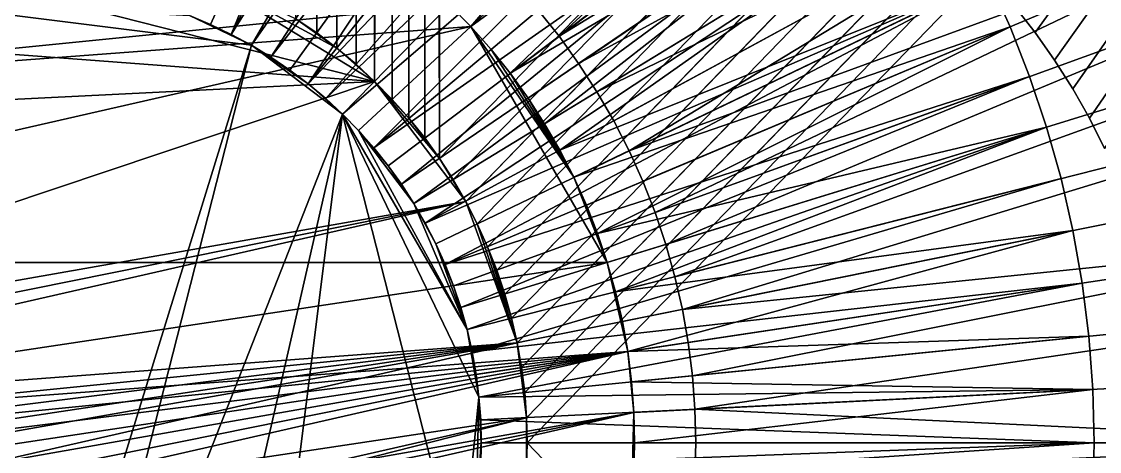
# Model space of a CAD drawing. Header units: millimetres. Extents: x 0 to 520, y -2 to 382.
# Drawn here: x 37 to 40.517, y 189.972 to 191.377 of the extents above; entities that cross this region are included whole.
import ezdxf

# ---------------------------------------------------------------- set-up
doc = ezdxf.new("R2010")
doc.units = ezdxf.units.MM

msp = doc.modelspace()

# ---------------------------------------------------------------- linework, layer by layer
at = {"layer": 'BRASS', "color": 52}
for points in [[(509.2, 369.2, 103), (10.8, 369.2, 103), (10.8, 10.8, 103)], [(509.2, 369.2, 103), (10.8, 10.8, 103), (509.2, 10.8, 103)], [(38.3633, 309.0705, 86), (184.1048, 341.614, 86), (38.3633, 190.9295, 86)], [(184.1048, 341.614, 86), (184.175, 341.5711, 86), (38.3633, 190.9295, 86)], [(38.3633, 190.9295, 86), (184.175, 341.5711, 86), (38.4079, 190.8604, 86)], [(184.175, 341.5711, 86), (184.2473, 341.5317, 86), (38.4079, 190.8604, 86)], [(38.4079, 190.8604, 86), (184.2473, 341.5317, 86), (38.4491, 190.7891, 86)], [(184.2473, 341.5317, 86), (184.3214, 341.496, 86), (38.4491, 190.7891, 86)], [(38.4491, 190.7891, 86), (184.3214, 341.496, 86), (38.4866, 190.7159, 86)], [(184.3214, 341.496, 86), (184.3972, 341.4641, 86), (38.4866, 190.7159, 86)], [(38.4866, 190.7159, 86), (184.3972, 341.4641, 86), (38.5204, 190.6409, 86)], [(184.3972, 341.4641, 86), (184.4745, 341.4359, 86), (38.5204, 190.6409, 86)], [(38.5204, 190.6409, 86), (184.4745, 341.4359, 86), (38.5505, 190.5643, 86)], [(184.4745, 341.4359, 86), (184.5531, 341.4117, 86), (38.5505, 190.5643, 86)], [(38.5505, 190.5643, 86), (184.5531, 341.4117, 86), (38.5767, 190.4863, 86)], [(184.5531, 341.4117, 86), (184.6328, 341.3914, 86), (38.5767, 190.4863, 86)], [(38.5767, 190.4863, 86), (184.6328, 341.3914, 86), (38.599, 190.4071, 86)], [(184.6328, 341.3914, 86), (184.7135, 341.3751, 86), (38.599, 190.4071, 86)], [(38.599, 190.4071, 86), (184.7135, 341.3751, 86), (38.6173, 190.3269, 86)], [(184.7135, 341.3751, 86), (184.7948, 341.3628, 86), (38.6173, 190.3269, 86)], [(38.6173, 190.3269, 86), (184.7948, 341.3628, 86), (38.6316, 190.2459, 86)], [(184.7948, 341.3628, 86), (184.8767, 341.3546, 86), (38.6316, 190.2459, 86)], [(38.6316, 190.2459, 86), (184.8767, 341.3546, 86), (38.6418, 190.1643, 86)], [(184.8767, 341.3546, 86), (184.9589, 341.3505, 86), (38.6418, 190.1643, 86)], [(38.6418, 190.1643, 86), (184.9589, 341.3505, 86), (38.6479, 190.0822, 86)], [(38.6479, 190.0822, 86), (185.0411, 341.3505, 86), (38.65, 190, 86)], [(184.9589, 341.3505, 86), (185.0411, 341.3505, 86), (38.6479, 190.0822, 86)], [(38.65, 190, 86), (185.0411, 341.3505, 86), (185.0411, 38.6495, 86)], [(38.3153, 309.0037, 86), (38.3633, 309.0705, 86), (38.3633, 190.9295, 86)], [(38.264, 191.0606, 86), (38.3153, 309.0037, 86), (38.3153, 190.9963, 86)], [(38.264, 308.9394, 86), (38.3153, 309.0037, 86), (38.264, 191.0606, 86)], [(38.3153, 190.9963, 86), (38.3153, 309.0037, 86), (38.3633, 190.9295, 86)], [(38.2095, 191.1223, 86), (38.264, 308.9394, 86), (38.264, 191.0606, 86)], [(38.2095, 308.8777, 86), (38.264, 308.9394, 86), (38.2095, 191.1223, 86)], [(38.1521, 191.1812, 86), (38.2095, 308.8777, 86), (38.2095, 191.1223, 86)], [(38.1521, 308.8188, 86), (38.2095, 308.8777, 86), (38.1521, 191.1812, 86)], [(38.0918, 308.7629, 86), (38.1521, 308.8188, 86), (38.1521, 191.1812, 86)], [(38.0288, 191.29, 86), (38.0918, 308.7629, 86), (38.0918, 191.2371, 86)], [(38.0288, 308.71, 86), (38.0918, 308.7629, 86), (38.0288, 191.29, 86)], [(38.0918, 191.2371, 86), (38.0918, 308.7629, 86), (38.1521, 191.1812, 86)], [(37.9632, 308.6603, 86), (38.0288, 308.71, 86), (38.0288, 191.29, 86)], [(37.8952, 191.386, 86), (37.9632, 308.6603, 86), (37.9632, 191.3397, 86)], [(37.9632, 191.3397, 86), (37.9632, 308.6603, 86), (38.0288, 191.29, 86)], [(36.5531, 191.5883, 92), (38.1521, 191.1812, 92), (36.0368, 191.3397, 92)], [(37.5255, 191.5641, 92), (38.1521, 191.1812, 92), (36.5531, 191.5883, 92)], [(37.8952, 191.386, 92), (38.0288, 191.29, 92), (37.5255, 191.5641, 92)], [(38.0288, 191.29, 92), (38.1521, 191.1812, 92), (37.5255, 191.5641, 92)], [(37.9632, 191.3397, 92), (37.8952, 191.386, 92), (37.9632, 191.3397, 86)], [(37.9632, 191.3397, 86), (37.8952, 191.386, 92), (37.8952, 191.386, 86)], [(37.9632, 191.3397, 92), (38.0288, 191.29, 92), (37.8952, 191.386, 92)], [(36.0368, 191.3397, 92), (38.1521, 191.1812, 92), (35.736, 191.0606, 92)], [(38.0288, 191.29, 92), (37.9632, 191.3397, 92), (38.0288, 191.29, 86)], [(38.0288, 191.29, 86), (37.9632, 191.3397, 92), (37.9632, 191.3397, 86)], [(38.0918, 191.2371, 92), (38.0288, 191.29, 92), (38.0918, 191.2371, 86)], [(38.0918, 191.2371, 86), (38.0288, 191.29, 92), (38.0288, 191.29, 86)], [(38.0918, 191.2371, 92), (38.1521, 191.1812, 92), (38.0288, 191.29, 92)], [(38.1521, 191.1812, 92), (38.0918, 191.2371, 92), (38.1521, 191.1812, 86)], [(38.1521, 191.1812, 86), (38.0918, 191.2371, 92), (38.0918, 191.2371, 86)], [(35.3684, 190.2459, 92), (38.1521, 191.1812, 92), (38.4491, 190.7891, 92)], [(35.736, 191.0606, 92), (38.1521, 191.1812, 92), (35.3684, 190.2459, 92)], [(38.2095, 191.1223, 92), (38.1521, 191.1812, 92), (38.2095, 191.1223, 86)], [(38.2095, 191.1223, 86), (38.1521, 191.1812, 92), (38.1521, 191.1812, 86)], [(38.264, 191.0606, 92), (38.1521, 191.1812, 92), (38.2095, 191.1223, 92)], [(38.4491, 190.7891, 92), (38.1521, 191.1812, 92), (38.3633, 190.9295, 92)], [(38.3633, 190.9295, 92), (38.1521, 191.1812, 92), (38.264, 191.0606, 92)], [(38.264, 191.0606, 92), (38.2095, 191.1223, 92), (38.264, 191.0606, 86)], [(38.264, 191.0606, 86), (38.2095, 191.1223, 92), (38.2095, 191.1223, 86)], [(38.3153, 190.9963, 92), (38.264, 191.0606, 92), (38.3153, 190.9963, 86)], [(38.3153, 190.9963, 86), (38.264, 191.0606, 92), (38.264, 191.0606, 86)], [(38.3633, 190.9295, 92), (38.264, 191.0606, 92), (38.3153, 190.9963, 92)], [(38.3633, 190.9295, 86), (38.3633, 190.9295, 92), (38.3153, 190.9963, 86)], [(38.3633, 190.9295, 92), (38.3153, 190.9963, 92), (38.3153, 190.9963, 86)], [(38.4079, 190.8604, 92), (38.3633, 190.9295, 92), (38.4079, 190.8604, 86)], [(38.4079, 190.8604, 86), (38.3633, 190.9295, 92), (38.3633, 190.9295, 86)], [(38.4491, 190.7891, 92), (38.3633, 190.9295, 92), (38.4079, 190.8604, 92)], [(38.4491, 190.7891, 92), (38.4079, 190.8604, 92), (38.4491, 190.7891, 86)], [(38.4491, 190.7891, 86), (38.4079, 190.8604, 92), (38.4079, 190.8604, 86)], [(35.3521, 190.0822, 92), (38.4491, 190.7891, 92), (38.6173, 190.3269, 92)], [(35.3582, 190.1643, 92), (38.4491, 190.7891, 92), (35.3521, 190.0822, 92)], [(35.3684, 190.2459, 92), (38.4491, 190.7891, 92), (35.3582, 190.1643, 92)], [(38.4866, 190.7159, 86), (38.4491, 190.7891, 92), (38.4491, 190.7891, 86)], [(38.4866, 190.7159, 92), (38.4491, 190.7891, 92), (38.4866, 190.7159, 86)], [(38.6173, 190.3269, 92), (38.4491, 190.7891, 92), (38.4866, 190.7159, 92)], [(38.5204, 190.6409, 86), (38.5204, 190.6409, 92), (38.4866, 190.7159, 86)], [(38.5204, 190.6409, 92), (38.4866, 190.7159, 92), (38.4866, 190.7159, 86)], [(38.6173, 190.3269, 92), (38.4866, 190.7159, 92), (38.5204, 190.6409, 92)], [(38.5505, 190.5643, 86), (38.5204, 190.6409, 92), (38.5204, 190.6409, 86)], [(38.5505, 190.5643, 92), (38.5204, 190.6409, 92), (38.5505, 190.5643, 86)], [(38.6173, 190.3269, 92), (38.5204, 190.6409, 92), (38.599, 190.4071, 92)], [(38.599, 190.4071, 92), (38.5204, 190.6409, 92), (38.5767, 190.4863, 92)], [(38.5767, 190.4863, 92), (38.5204, 190.6409, 92), (38.5505, 190.5643, 92)], [(38.5767, 190.4863, 86), (38.5767, 190.4863, 92), (38.5505, 190.5643, 86)], [(38.5767, 190.4863, 92), (38.5505, 190.5643, 92), (38.5505, 190.5643, 86)], [(38.599, 190.4071, 86), (38.599, 190.4071, 92), (38.5767, 190.4863, 86)], [(38.599, 190.4071, 92), (38.5767, 190.4863, 92), (38.5767, 190.4863, 86)], [(38.6173, 190.3269, 86), (38.6173, 190.3269, 92), (38.599, 190.4071, 86)], [(38.6173, 190.3269, 92), (38.599, 190.4071, 92), (38.599, 190.4071, 86)], [(35.3521, 190.0822, 92), (38.6173, 190.3269, 92), (35.35, 190, 92)], [(35.35, 190, 92), (38.6173, 190.3269, 92), (35.3521, 189.9178, 92)], [(35.3521, 189.9178, 92), (38.6173, 190.3269, 92), (35.3582, 189.8357, 92)], [(35.3582, 189.8357, 92), (38.6173, 190.3269, 92), (35.3684, 189.7541, 92)], [(35.3684, 189.7541, 92), (38.6173, 190.3269, 92), (35.401, 189.5929, 92)], [(35.401, 189.5929, 92), (38.6173, 190.3269, 92), (38.6479, 190.0822, 92)], [(38.6316, 190.2459, 86), (38.6316, 190.2459, 92), (38.6173, 190.3269, 86)], [(38.6316, 190.2459, 92), (38.6173, 190.3269, 92), (38.6173, 190.3269, 86)], [(38.6479, 190.0822, 92), (38.6173, 190.3269, 92), (38.6316, 190.2459, 92)], [(38.6418, 190.1643, 86), (38.6418, 190.1643, 92), (38.6316, 190.2459, 86)], [(38.6418, 190.1643, 92), (38.6316, 190.2459, 92), (38.6316, 190.2459, 86)], [(38.6479, 190.0822, 92), (38.6316, 190.2459, 92), (38.6418, 190.1643, 92)], [(38.6479, 190.0822, 86), (38.6418, 190.1643, 92), (38.6418, 190.1643, 86)], [(38.6479, 190.0822, 92), (38.6418, 190.1643, 92), (38.6479, 190.0822, 86)], [(35.401, 189.5929, 92), (38.6479, 190.0822, 92), (35.4796, 189.3591, 92)], [(35.4796, 189.3591, 92), (38.6479, 190.0822, 92), (35.5134, 189.2841, 92)], [(35.5134, 189.2841, 92), (38.6479, 190.0822, 92), (38.6479, 189.9178, 92)], [(38.65, 190, 92), (38.6479, 190.0822, 92), (38.65, 190, 86)], [(38.65, 190, 86), (38.6479, 190.0822, 92), (38.6479, 190.0822, 86)], [(38.6479, 189.9178, 92), (38.6479, 190.0822, 92), (38.65, 190, 92)], [(38.6479, 189.9178, 86), (38.65, 190, 86), (185.0411, 38.6495, 86)], [(38.6479, 189.9178, 86), (38.65, 190, 92), (38.65, 190, 86)], [(38.6479, 189.9178, 92), (38.65, 190, 92), (38.6479, 189.9178, 86)]]:
    msp.add_3dface(points, dxfattribs=at)
at = {"layer": 'STEEL', "color": 8}
for points in [[(48, 202, 86), (40.2393, 191.4274, 86), (40.3072, 191.3403, 86)], [(40.2393, 191.4274, 83), (48, 202, 83), (40.3072, 191.3403, 83)], [(48, 202, 86), (40.3072, 191.3403, 86), (40.3708, 191.25, 86)], [(40.3072, 191.3403, 83), (48, 202, 83), (40.3708, 191.25, 83)], [(48, 202, 86), (40.3708, 191.25, 86), (40.4299, 191.1567, 86)], [(40.3708, 191.25, 83), (48, 202, 83), (40.4299, 191.1567, 83)], [(48, 202, 86), (40.4299, 191.1567, 86), (40.4843, 191.0606, 86)], [(40.4299, 191.1567, 83), (48, 202, 83), (40.4843, 191.0606, 83)], [(48, 202, 86), (40.4843, 191.0606, 86), (40.534, 190.962, 86)], [(40.4843, 191.0606, 83), (48, 202, 83), (40.534, 190.962, 83)], [(37.548, 191.3963, 78.5), (38.4395, 193.1903, 78.5), (37.6169, 191.3673, 78.5)], [(37.6169, 191.3673, 78.5), (38.4395, 193.1903, 78.5), (37.6843, 191.3348, 78.5)], [(38.4395, 193.1903, 78.5), (38.5967, 193.1146, 78.5), (37.6843, 191.3348, 78.5)], [(38.5967, 193.1146, 78.5), (38.75, 193.0311, 78.5), (37.6843, 191.3348, 78.5)], [(37.6843, 191.3348, 78.5), (38.75, 193.0311, 78.5), (37.75, 191.299, 78.5)], [(38.75, 193.0311, 78.5), (38.8989, 192.9401, 78.5), (37.75, 191.299, 78.5)], [(37.75, 191.299, 78.5), (38.8989, 192.9401, 78.5), (37.8138, 191.26, 78.5)], [(38.8989, 192.9401, 78.5), (39.0431, 192.8418, 78.5), (37.8138, 191.26, 78.5)], [(40.4472, 192.8925, 83), (38.6853, 191.4141, 83), (38.7537, 191.3284, 83)], [(38.6853, 191.4141, 82), (40.4472, 192.8925, 82), (38.7537, 191.3284, 82)], [(40.4472, 192.8925, 83), (38.7537, 191.3284, 83), (40.5871, 192.7171, 83)], [(38.7537, 191.3284, 82), (40.4472, 192.8925, 82), (40.5871, 192.7171, 82)], [(37.8138, 191.26, 78.5), (39.0431, 192.8418, 78.5), (37.8756, 191.2179, 78.5)], [(37.8756, 191.2179, 78.5), (39.0431, 192.8418, 78.5), (37.9352, 191.1727, 78.5)], [(39.0431, 192.8418, 78.5), (39.1822, 192.7364, 78.5), (37.9352, 191.1727, 78.5)], [(39.1822, 192.7364, 78.5), (39.3159, 192.6242, 78.5), (37.9352, 191.1727, 78.5)], [(40.5871, 192.7171, 83), (38.7537, 191.3284, 83), (40.7181, 192.5349, 83)], [(38.7537, 191.3284, 82), (40.5871, 192.7171, 82), (40.7181, 192.5349, 82)], [(37.9352, 191.1727, 78.5), (39.3159, 192.6242, 78.5), (37.9925, 191.1247, 78.5)], [(39.3159, 192.6242, 78.5), (39.4438, 192.5055, 78.5), (37.9925, 191.1247, 78.5)], [(40.7181, 192.5349, 83), (38.7537, 191.3284, 83), (38.8177, 191.2393, 83)], [(38.7537, 191.3284, 82), (40.7181, 192.5349, 82), (38.8177, 191.2393, 82)], [(40.7181, 192.5349, 83), (38.8177, 191.2393, 83), (40.8398, 192.3465, 83)], [(38.8177, 191.2393, 82), (40.7181, 192.5349, 82), (40.8398, 192.3465, 82)], [(37.9925, 191.1247, 78.5), (39.4438, 192.5055, 78.5), (38.0474, 191.0738, 78.5)], [(38.0474, 191.0738, 78.5), (39.4438, 192.5055, 78.5), (39.5657, 192.3806, 78.5)], [(39.4438, 192.5055, 82), (38.3965, 191.4317, 82), (38.4661, 191.3603, 82)], [(39.4438, 192.5055, 82), (38.4661, 191.3603, 82), (39.5657, 192.3806, 82)], [(38.0474, 191.0738, 78.5), (39.5657, 192.3806, 78.5), (38.0996, 191.0203, 78.5)], [(38.0996, 191.0203, 78.5), (39.5657, 192.3806, 78.5), (38.1491, 190.9642, 78.5)], [(38.1491, 190.9642, 78.5), (39.5657, 192.3806, 78.5), (39.6812, 192.2498, 78.5)], [(39.5657, 192.3806, 82), (38.4661, 191.3603, 82), (39.6812, 192.2498, 82)], [(40.8398, 192.3465, 83), (38.8177, 191.2393, 83), (38.8772, 191.1472, 83)], [(38.8177, 191.2393, 82), (40.8398, 192.3465, 82), (38.8772, 191.1472, 82)], [(40.8398, 192.3465, 83), (38.8772, 191.1472, 83), (40.952, 192.1521, 83)], [(38.8772, 191.1472, 82), (40.8398, 192.3465, 82), (40.952, 192.1521, 82)], [(38.1491, 190.9642, 78.5), (39.6812, 192.2498, 78.5), (39.79, 192.1133, 78.5)], [(39.6812, 192.2498, 82), (38.4661, 191.3603, 82), (38.5321, 191.2856, 82)], [(39.6812, 192.2498, 82), (38.5321, 191.2856, 82), (38.5943, 191.2076, 82)], [(39.6812, 192.2498, 82), (38.5943, 191.2076, 82), (39.79, 192.1133, 82)], [(40.952, 192.1521, 83), (38.8772, 191.1472, 83), (38.9321, 191.0522, 83)], [(38.8772, 191.1472, 82), (40.952, 192.1521, 82), (38.9321, 191.0522, 82)], [(40.952, 192.1521, 83), (38.9321, 191.0522, 83), (38.9821, 190.9545, 83)], [(38.9321, 191.0522, 82), (40.952, 192.1521, 82), (38.9821, 190.9545, 82)], [(40.952, 192.1521, 83), (38.9821, 190.9545, 83), (41.0544, 191.9525, 83)], [(38.9821, 190.9545, 82), (40.952, 192.1521, 82), (41.0544, 191.9525, 82)], [(38.1491, 190.9642, 78.5), (39.79, 192.1133, 78.5), (38.1957, 190.9057, 78.5)], [(38.1957, 190.9057, 78.5), (39.79, 192.1133, 78.5), (38.2394, 190.845, 78.5)], [(38.2394, 190.845, 78.5), (39.79, 192.1133, 78.5), (39.8918, 191.9716, 78.5)], [(39.79, 192.1133, 82), (38.5943, 191.2076, 82), (39.8918, 191.9716, 82)], [(38.2394, 190.845, 78.5), (39.8918, 191.9716, 78.5), (38.2799, 190.7822, 78.5)], [(38.2799, 190.7822, 78.5), (39.8918, 191.9716, 78.5), (39.9865, 191.825, 78.5)], [(39.8918, 191.9716, 82), (38.5943, 191.2076, 82), (38.6525, 191.1266, 82)], [(39.8918, 191.9716, 82), (38.6525, 191.1266, 82), (38.7066, 191.0429, 82)], [(39.8918, 191.9716, 82), (38.7066, 191.0429, 82), (39.9865, 191.825, 82)], [(41.0544, 191.9525, 83), (38.9821, 190.9545, 83), (41.1466, 191.748, 83)], [(38.9821, 190.9545, 82), (41.0544, 191.9525, 82), (41.1466, 191.748, 82)], [(38.2799, 190.7822, 78.5), (39.9865, 191.825, 78.5), (38.3173, 190.7174, 78.5)], [(38.3173, 190.7174, 78.5), (39.9865, 191.825, 78.5), (40.0738, 191.6739, 78.5)], [(39.9865, 191.825, 82), (38.7066, 191.0429, 82), (38.7564, 190.9565, 82)], [(39.9865, 191.825, 82), (38.7564, 190.9565, 82), (40.0738, 191.6739, 82)], [(41.1466, 191.748, 83), (38.9821, 190.9545, 83), (39.0272, 190.8546, 83)], [(38.9821, 190.9545, 82), (41.1466, 191.748, 82), (39.0272, 190.8546, 82)], [(41.1466, 191.748, 83), (39.0272, 190.8546, 83), (39.0673, 190.7524, 83)], [(39.0272, 190.8546, 82), (41.1466, 191.748, 82), (39.0673, 190.7524, 82)], [(41.1466, 191.748, 83), (39.0673, 190.7524, 83), (41.2286, 191.5391, 83)], [(39.0673, 190.7524, 82), (41.1466, 191.748, 82), (41.2286, 191.5391, 82)], [(38.3173, 190.7174, 78.5), (40.0738, 191.6739, 78.5), (40.1534, 191.5186, 78.5)], [(40.0738, 191.6739, 82), (38.7564, 190.9565, 82), (40.1534, 191.5186, 82)], [(41.2286, 191.5391, 83), (39.0673, 190.7524, 83), (39.1023, 190.6485, 83)], [(39.0673, 190.7524, 82), (41.2286, 191.5391, 82), (39.1023, 190.6485, 82)], [(41.2286, 191.5391, 83), (39.1023, 190.6485, 83), (41.3001, 191.3264, 83)], [(39.1023, 190.6485, 82), (41.2286, 191.5391, 82), (41.3001, 191.3264, 82)], [(38.3173, 190.7174, 78.5), (40.1534, 191.5186, 78.5), (38.3515, 190.6508, 78.5)], [(38.3515, 190.6508, 78.5), (40.1534, 191.5186, 78.5), (38.3822, 190.5827, 78.5)], [(38.3822, 190.5827, 78.5), (40.1534, 191.5186, 78.5), (40.2252, 191.3595, 78.5)], [(40.1534, 191.5186, 82), (38.7564, 190.9565, 82), (38.8019, 190.8678, 82)], [(40.1534, 191.5186, 82), (38.8019, 190.8678, 82), (40.2252, 191.3595, 82)], [(40.1534, 191.5186, 82), (40.2252, 191.3595, 78.5), (40.1534, 191.5186, 78.5)], [(40.1534, 191.5186, 82), (40.2252, 191.3595, 82), (40.2252, 191.3595, 78.5)], [(38.3965, 191.4317, 90), (35.6766, 191.4996, 90), (35.3475, 191.1266, 90)], [(38.3965, 191.4317, 90), (35.3475, 191.1266, 90), (38.4661, 191.3603, 90)], [(37.548, 191.3963, 80.4), (37.75, 191.299, 80.4), (36.5937, 191.4439, 80.4)], [(36.5937, 191.4439, 80.4), (37.75, 191.299, 80.4), (36.8879, 188.5042, 80.4)], [(38.3965, 191.4317, 90), (38.4661, 191.3603, 90), (38.4661, 191.3603, 82)], [(38.3965, 191.4317, 90), (38.4661, 191.3603, 82), (38.3965, 191.4317, 82)], [(37.6169, 191.3673, 78.5), (37.548, 191.3963, 80.4), (37.548, 191.3963, 78.5)], [(37.6169, 191.3673, 80.4), (37.548, 191.3963, 80.4), (37.6169, 191.3673, 78.5)], [(37.6169, 191.3673, 80.4), (37.75, 191.299, 80.4), (37.548, 191.3963, 80.4)], [(38.7537, 191.3284, 83), (38.6853, 191.4141, 83), (38.7537, 191.3284, 82)], [(38.7537, 191.3284, 82), (38.6853, 191.4141, 83), (38.6853, 191.4141, 82)], [(40.3072, 191.3403, 86), (40.2393, 191.4274, 86), (40.3072, 191.3403, 83)], [(40.3072, 191.3403, 83), (40.2393, 191.4274, 86), (40.2393, 191.4274, 83)], [(38.4661, 191.3603, 90), (35.0889, 190.5895, 90), (38.9111, 190.5895, 90)], [(38.4661, 191.3603, 90), (35.3475, 191.1266, 90), (35.0889, 190.5895, 90)], [(37.6843, 191.3348, 78.5), (37.6169, 191.3673, 80.4), (37.6169, 191.3673, 78.5)], [(37.6843, 191.3348, 80.4), (37.6169, 191.3673, 80.4), (37.6843, 191.3348, 78.5)], [(37.6843, 191.3348, 80.4), (37.75, 191.299, 80.4), (37.6169, 191.3673, 80.4)], [(38.4661, 191.3603, 90), (38.5321, 191.2856, 90), (38.5321, 191.2856, 82)], [(38.4661, 191.3603, 90), (38.5321, 191.2856, 82), (38.4661, 191.3603, 82)], [(38.4661, 191.3603, 90), (38.8019, 190.8678, 90), (38.5321, 191.2856, 90)], [(38.4661, 191.3603, 90), (38.9111, 190.5895, 90), (38.8019, 190.8678, 90)], [(37.75, 191.299, 78.5), (37.75, 191.299, 80.4), (37.6843, 191.3348, 78.5)], [(37.75, 191.299, 80.4), (37.6843, 191.3348, 80.4), (37.6843, 191.3348, 78.5)], [(38.3822, 190.5827, 78.5), (40.2252, 191.3595, 78.5), (40.2889, 191.1971, 78.5)], [(38.8177, 191.2393, 83), (38.7537, 191.3284, 83), (38.8177, 191.2393, 82)], [(38.8177, 191.2393, 82), (38.7537, 191.3284, 83), (38.7537, 191.3284, 82)], [(40.2252, 191.3595, 82), (38.8019, 190.8678, 82), (38.843, 190.7769, 82)], [(40.2252, 191.3595, 82), (38.843, 190.7769, 82), (38.8794, 190.684, 82)], [(40.2252, 191.3595, 82), (38.8794, 190.684, 82), (40.2889, 191.1971, 82)], [(41.3001, 191.3264, 83), (39.1023, 190.6485, 83), (39.132, 190.5429, 83)], [(39.1023, 190.6485, 82), (41.3001, 191.3264, 82), (39.132, 190.5429, 82)], [(41.3001, 191.3264, 83), (39.132, 190.5429, 83), (41.3608, 191.1104, 83)], [(39.132, 190.5429, 82), (41.3001, 191.3264, 82), (41.3608, 191.1104, 82)], [(40.2252, 191.3595, 82), (40.2889, 191.1971, 78.5), (40.2252, 191.3595, 78.5)], [(40.2252, 191.3595, 82), (40.2889, 191.1971, 82), (40.2889, 191.1971, 78.5)], [(40.3708, 191.25, 83), (40.3072, 191.3403, 86), (40.3072, 191.3403, 83)], [(40.3708, 191.25, 86), (40.3072, 191.3403, 86), (40.3708, 191.25, 83)], [(36.8879, 188.5042, 80.4), (37.75, 191.299, 80.4), (37.0374, 188.5005, 80.4)], [(37.75, 191.299, 80.4), (38.0474, 191.0738, 80.4), (37.0374, 188.5005, 80.4)], [(37.8138, 191.26, 80.4), (37.75, 191.299, 80.4), (37.8138, 191.26, 78.5)], [(37.8138, 191.26, 78.5), (37.75, 191.299, 80.4), (37.75, 191.299, 78.5)], [(37.8138, 191.26, 80.4), (37.9352, 191.1727, 80.4), (37.75, 191.299, 80.4)], [(37.9352, 191.1727, 80.4), (38.0474, 191.0738, 80.4), (37.75, 191.299, 80.4)], [(37.8756, 191.2179, 80.4), (37.8138, 191.26, 80.4), (37.8756, 191.2179, 78.5)], [(37.8756, 191.2179, 78.5), (37.8138, 191.26, 80.4), (37.8138, 191.26, 78.5)], [(37.8756, 191.2179, 80.4), (37.9352, 191.1727, 80.4), (37.8138, 191.26, 80.4)], [(38.5321, 191.2856, 90), (38.5943, 191.2076, 90), (38.5943, 191.2076, 82)], [(38.5321, 191.2856, 90), (38.5943, 191.2076, 82), (38.5321, 191.2856, 82)], [(38.5321, 191.2856, 90), (38.8019, 190.8678, 90), (38.5943, 191.2076, 90)], [(38.8772, 191.1472, 83), (38.8177, 191.2393, 83), (38.8772, 191.1472, 82)], [(38.8772, 191.1472, 82), (38.8177, 191.2393, 83), (38.8177, 191.2393, 82)], [(40.4299, 191.1567, 83), (40.4299, 191.1567, 86), (40.3708, 191.25, 83)], [(40.4299, 191.1567, 86), (40.3708, 191.25, 86), (40.3708, 191.25, 83)], [(37.9352, 191.1727, 78.5), (37.9352, 191.1727, 80.4), (37.8756, 191.2179, 78.5)], [(37.9352, 191.1727, 80.4), (37.8756, 191.2179, 80.4), (37.8756, 191.2179, 78.5)], [(38.3822, 190.5827, 78.5), (40.2889, 191.1971, 78.5), (38.4095, 190.513, 78.5)], [(38.4095, 190.513, 78.5), (40.2889, 191.1971, 78.5), (38.4334, 190.4421, 78.5)], [(38.4334, 190.4421, 78.5), (40.2889, 191.1971, 78.5), (40.3445, 191.0316, 78.5)], [(38.5943, 191.2076, 90), (38.6525, 191.1266, 90), (38.6525, 191.1266, 82)], [(38.5943, 191.2076, 90), (38.6525, 191.1266, 82), (38.5943, 191.2076, 82)], [(38.5943, 191.2076, 90), (38.8019, 190.8678, 90), (38.6525, 191.1266, 90)], [(40.2889, 191.1971, 82), (38.8794, 190.684, 82), (40.3445, 191.0316, 82)], [(40.3445, 191.0316, 82), (40.3445, 191.0316, 78.5), (40.2889, 191.1971, 78.5)], [(40.2889, 191.1971, 82), (40.3445, 191.0316, 82), (40.2889, 191.1971, 78.5)], [(37.9925, 191.1247, 78.5), (37.9925, 191.1247, 80.4), (37.9352, 191.1727, 78.5)], [(37.9925, 191.1247, 80.4), (37.9352, 191.1727, 80.4), (37.9352, 191.1727, 78.5)], [(37.9925, 191.1247, 80.4), (38.0474, 191.0738, 80.4), (37.9352, 191.1727, 80.4)], [(40.4843, 191.0606, 86), (40.4299, 191.1567, 86), (40.4843, 191.0606, 83)], [(40.4843, 191.0606, 83), (40.4299, 191.1567, 86), (40.4299, 191.1567, 83)], [(38.0474, 191.0738, 80.4), (37.9925, 191.1247, 80.4), (38.0474, 191.0738, 78.5)], [(38.0474, 191.0738, 78.5), (37.9925, 191.1247, 80.4), (37.9925, 191.1247, 78.5)], [(38.6525, 191.1266, 90), (38.7066, 191.0429, 90), (38.7066, 191.0429, 82)], [(38.6525, 191.1266, 90), (38.7066, 191.0429, 82), (38.6525, 191.1266, 82)], [(38.6525, 191.1266, 90), (38.8019, 190.8678, 90), (38.7564, 190.9565, 90)], [(38.6525, 191.1266, 90), (38.7564, 190.9565, 90), (38.7066, 191.0429, 90)], [(38.9321, 191.0522, 83), (38.8772, 191.1472, 83), (38.9321, 191.0522, 82)], [(38.9321, 191.0522, 82), (38.8772, 191.1472, 83), (38.8772, 191.1472, 82)], [(41.3608, 191.1104, 83), (39.132, 190.5429, 83), (39.1564, 190.4359, 83)], [(39.132, 190.5429, 82), (41.3608, 191.1104, 82), (39.1564, 190.4359, 82)], [(41.3608, 191.1104, 83), (39.1564, 190.4359, 83), (41.4108, 190.8917, 83)], [(39.1564, 190.4359, 82), (41.3608, 191.1104, 82), (41.4108, 190.8917, 82)], [(37.0374, 188.5005, 80.4), (38.0474, 191.0738, 80.4), (37.4777, 188.5781, 80.4)], [(37.4777, 188.5781, 80.4), (38.0474, 191.0738, 80.4), (37.75, 188.701, 80.4)], [(37.75, 188.701, 80.4), (38.0474, 191.0738, 80.4), (38.4334, 189.5579, 80.4)], [(38.0996, 191.0203, 80.4), (38.0474, 191.0738, 80.4), (38.0996, 191.0203, 78.5)], [(38.0996, 191.0203, 78.5), (38.0474, 191.0738, 80.4), (38.0474, 191.0738, 78.5)], [(38.4334, 189.5579, 80.4), (38.0474, 191.0738, 80.4), (38.4925, 190.1494, 80.4)], [(38.4925, 190.1494, 80.4), (38.0474, 191.0738, 80.4), (38.4536, 190.3701, 80.4)], [(38.4536, 190.3701, 80.4), (38.0474, 191.0738, 80.4), (38.0996, 191.0203, 80.4)], [(38.9821, 190.9545, 82), (38.9321, 191.0522, 83), (38.9321, 191.0522, 82)], [(38.9821, 190.9545, 83), (38.9321, 191.0522, 83), (38.9821, 190.9545, 82)], [(40.534, 190.962, 86), (40.4843, 191.0606, 86), (40.534, 190.962, 83)], [(40.534, 190.962, 83), (40.4843, 191.0606, 86), (40.4843, 191.0606, 83)], [(38.1491, 190.9642, 78.5), (38.1491, 190.9642, 80.4), (38.0996, 191.0203, 78.5)], [(38.1491, 190.9642, 80.4), (38.0996, 191.0203, 80.4), (38.0996, 191.0203, 78.5)], [(38.1957, 190.9057, 80.4), (38.0996, 191.0203, 80.4), (38.1491, 190.9642, 80.4)], [(38.4536, 190.3701, 80.4), (38.0996, 191.0203, 80.4), (38.2799, 190.7822, 80.4)], [(38.2799, 190.7822, 80.4), (38.0996, 191.0203, 80.4), (38.1957, 190.9057, 80.4)], [(38.4334, 190.4421, 78.5), (40.3445, 191.0316, 78.5), (38.4536, 190.3701, 78.5)], [(38.4536, 190.3701, 78.5), (40.3445, 191.0316, 78.5), (40.3918, 190.8637, 78.5)], [(38.7066, 191.0429, 90), (38.7564, 190.9565, 90), (38.7564, 190.9565, 82)], [(38.7066, 191.0429, 90), (38.7564, 190.9565, 82), (38.7066, 191.0429, 82)], [(40.3445, 191.0316, 82), (38.8794, 190.684, 82), (38.9111, 190.5895, 82)], [(40.3445, 191.0316, 82), (38.9111, 190.5895, 82), (38.9382, 190.4935, 82)], [(40.3445, 191.0316, 82), (38.9382, 190.4935, 82), (40.3918, 190.8637, 82)], [(40.3918, 190.8637, 82), (40.3918, 190.8637, 78.5), (40.3445, 191.0316, 78.5)], [(40.3445, 191.0316, 82), (40.3918, 190.8637, 82), (40.3445, 191.0316, 78.5)], [(38.1957, 190.9057, 78.5), (38.1957, 190.9057, 80.4), (38.1491, 190.9642, 78.5)], [(38.1957, 190.9057, 80.4), (38.1491, 190.9642, 80.4), (38.1491, 190.9642, 78.5)], [(38.7564, 190.9565, 90), (38.8019, 190.8678, 82), (38.7564, 190.9565, 82)], [(38.7564, 190.9565, 90), (38.8019, 190.8678, 90), (38.8019, 190.8678, 82)], [(39.0272, 190.8546, 82), (38.9821, 190.9545, 83), (38.9821, 190.9545, 82)], [(39.0272, 190.8546, 83), (38.9821, 190.9545, 83), (39.0272, 190.8546, 82)], [(38.2394, 190.845, 78.5), (38.2394, 190.845, 80.4), (38.1957, 190.9057, 78.5)], [(38.2394, 190.845, 80.4), (38.1957, 190.9057, 80.4), (38.1957, 190.9057, 78.5)], [(38.2799, 190.7822, 80.4), (38.1957, 190.9057, 80.4), (38.2394, 190.845, 80.4)], [(38.8019, 190.8678, 90), (38.843, 190.7769, 82), (38.8019, 190.8678, 82)], [(38.8019, 190.8678, 90), (38.843, 190.7769, 90), (38.843, 190.7769, 82)], [(38.8019, 190.8678, 90), (38.9111, 190.5895, 90), (38.8794, 190.684, 90)], [(38.8019, 190.8678, 90), (38.8794, 190.684, 90), (38.843, 190.7769, 90)], [(41.4108, 190.8917, 83), (39.1564, 190.4359, 83), (41.4497, 190.6707, 83)], [(39.1564, 190.4359, 82), (41.4108, 190.8917, 82), (41.4497, 190.6707, 82)], [(38.2799, 190.7822, 78.5), (38.2799, 190.7822, 80.4), (38.2394, 190.845, 78.5)], [(38.2799, 190.7822, 80.4), (38.2394, 190.845, 80.4), (38.2394, 190.845, 78.5)], [(38.4536, 190.3701, 78.5), (40.3918, 190.8637, 78.5), (38.4703, 190.2972, 78.5)], [(38.4703, 190.2972, 78.5), (40.3918, 190.8637, 78.5), (40.4306, 190.6935, 78.5)], [(40.3918, 190.8637, 82), (38.9382, 190.4935, 82), (40.4306, 190.6935, 82)], [(39.0673, 190.7524, 82), (39.0272, 190.8546, 83), (39.0272, 190.8546, 82)], [(39.0673, 190.7524, 83), (39.0272, 190.8546, 83), (39.0673, 190.7524, 82)], [(40.3918, 190.8637, 82), (40.4306, 190.6935, 78.5), (40.3918, 190.8637, 78.5)], [(40.3918, 190.8637, 82), (40.4306, 190.6935, 82), (40.4306, 190.6935, 78.5)], [(38.3173, 190.7174, 80.4), (38.2799, 190.7822, 80.4), (38.3173, 190.7174, 78.5)], [(38.3173, 190.7174, 78.5), (38.2799, 190.7822, 80.4), (38.2799, 190.7822, 78.5)], [(38.3515, 190.6508, 80.4), (38.2799, 190.7822, 80.4), (38.3173, 190.7174, 80.4)], [(38.4536, 190.3701, 80.4), (38.2799, 190.7822, 80.4), (38.3515, 190.6508, 80.4)], [(38.843, 190.7769, 90), (38.8794, 190.684, 82), (38.843, 190.7769, 82)], [(38.843, 190.7769, 90), (38.8794, 190.684, 90), (38.8794, 190.684, 82)], [(39.1023, 190.6485, 82), (39.0673, 190.7524, 83), (39.0673, 190.7524, 82)], [(39.1023, 190.6485, 83), (39.0673, 190.7524, 83), (39.1023, 190.6485, 82)], [(38.3515, 190.6508, 78.5), (38.3515, 190.6508, 80.4), (38.3173, 190.7174, 78.5)], [(38.3515, 190.6508, 80.4), (38.3173, 190.7174, 80.4), (38.3173, 190.7174, 78.5)], [(38.4703, 190.2972, 78.5), (40.4306, 190.6935, 78.5), (40.4609, 190.5216, 78.5)], [(40.4306, 190.6935, 82), (38.9382, 190.4935, 82), (38.9603, 190.3963, 82)], [(40.4306, 190.6935, 82), (38.9603, 190.3963, 82), (38.9777, 190.2981, 82)], [(40.4306, 190.6935, 82), (38.9777, 190.2981, 82), (40.4609, 190.5216, 82)], [(40.4609, 190.5216, 82), (40.4609, 190.5216, 78.5), (40.4306, 190.6935, 78.5)], [(40.4306, 190.6935, 82), (40.4609, 190.5216, 82), (40.4306, 190.6935, 78.5)], [(38.9111, 190.5895, 90), (38.9111, 190.5895, 82), (38.8794, 190.684, 82)], [(38.8794, 190.684, 90), (38.9111, 190.5895, 90), (38.8794, 190.684, 82)], [(41.4497, 190.6707, 83), (39.1564, 190.4359, 83), (39.1754, 190.3279, 83)], [(39.1564, 190.4359, 82), (41.4497, 190.6707, 82), (39.1754, 190.3279, 82)], [(41.4497, 190.6707, 83), (39.1754, 190.3279, 83), (39.1891, 190.219, 83)], [(39.1754, 190.3279, 82), (41.4497, 190.6707, 82), (39.1891, 190.219, 82)], [(41.4497, 190.6707, 83), (39.1891, 190.219, 83), (41.4776, 190.4481, 83)], [(39.1891, 190.219, 82), (41.4497, 190.6707, 82), (41.4776, 190.4481, 82)], [(38.3822, 190.5827, 78.5), (38.3515, 190.6508, 80.4), (38.3515, 190.6508, 78.5)], [(38.3822, 190.5827, 80.4), (38.3515, 190.6508, 80.4), (38.3822, 190.5827, 78.5)], [(38.4095, 190.513, 80.4), (38.3515, 190.6508, 80.4), (38.3822, 190.5827, 80.4)], [(38.4536, 190.3701, 80.4), (38.3515, 190.6508, 80.4), (38.4095, 190.513, 80.4)], [(39.132, 190.5429, 82), (39.1023, 190.6485, 83), (39.1023, 190.6485, 82)], [(39.132, 190.5429, 83), (39.1023, 190.6485, 83), (39.132, 190.5429, 82)], [(38.9111, 190.5895, 90), (35, 190, 90), (38.9777, 190.2981, 90)], [(38.9111, 190.5895, 90), (35.0889, 190.5895, 90), (35, 190, 90)], [(38.9111, 190.5895, 90), (38.9382, 190.4935, 82), (38.9111, 190.5895, 82)], [(38.9111, 190.5895, 90), (38.9382, 190.4935, 90), (38.9382, 190.4935, 82)], [(38.9111, 190.5895, 90), (38.9777, 190.2981, 90), (38.9382, 190.4935, 90)], [(38.4095, 190.513, 78.5), (38.3822, 190.5827, 80.4), (38.3822, 190.5827, 78.5)], [(38.4095, 190.513, 80.4), (38.3822, 190.5827, 80.4), (38.4095, 190.513, 78.5)], [(38.4703, 190.2972, 78.5), (40.4609, 190.5216, 78.5), (38.4832, 190.2236, 78.5)], [(38.4832, 190.2236, 78.5), (40.4609, 190.5216, 78.5), (38.4925, 190.1494, 78.5)], [(38.4925, 190.1494, 78.5), (40.4609, 190.5216, 78.5), (40.4826, 190.3485, 78.5)], [(40.4609, 190.5216, 82), (38.9777, 190.2981, 82), (40.4826, 190.3485, 82)], [(39.1564, 190.4359, 82), (39.132, 190.5429, 83), (39.132, 190.5429, 82)], [(39.1564, 190.4359, 83), (39.132, 190.5429, 83), (39.1564, 190.4359, 82)], [(40.4609, 190.5216, 82), (40.4826, 190.3485, 78.5), (40.4609, 190.5216, 78.5)], [(40.4609, 190.5216, 82), (40.4826, 190.3485, 82), (40.4826, 190.3485, 78.5)], [(38.4334, 190.4421, 78.5), (38.4095, 190.513, 80.4), (38.4095, 190.513, 78.5)], [(38.4334, 190.4421, 80.4), (38.4095, 190.513, 80.4), (38.4334, 190.4421, 78.5)], [(38.4536, 190.3701, 80.4), (38.4095, 190.513, 80.4), (38.4334, 190.4421, 80.4)], [(38.9382, 190.4935, 90), (38.9603, 190.3963, 82), (38.9382, 190.4935, 82)], [(38.9382, 190.4935, 90), (38.9603, 190.3963, 90), (38.9603, 190.3963, 82)], [(38.9382, 190.4935, 90), (38.9777, 190.2981, 90), (38.9603, 190.3963, 90)], [(41.4776, 190.4481, 83), (39.1891, 190.219, 83), (39.1973, 190.1097, 83)], [(39.1891, 190.219, 82), (41.4776, 190.4481, 82), (39.1973, 190.1097, 82)], [(41.4776, 190.4481, 83), (39.1973, 190.1097, 83), (41.4944, 190.2243, 83)], [(39.1973, 190.1097, 82), (41.4776, 190.4481, 82), (41.4944, 190.2243, 82)], [(38.4536, 190.3701, 78.5), (38.4334, 190.4421, 80.4), (38.4334, 190.4421, 78.5)], [(38.4536, 190.3701, 80.4), (38.4334, 190.4421, 80.4), (38.4536, 190.3701, 78.5)], [(39.1754, 190.3279, 82), (39.1564, 190.4359, 83), (39.1564, 190.4359, 82)], [(39.1754, 190.3279, 83), (39.1564, 190.4359, 83), (39.1754, 190.3279, 82)], [(38.9777, 190.2981, 90), (38.9777, 190.2981, 82), (38.9603, 190.3963, 82)], [(38.9603, 190.3963, 90), (38.9777, 190.2981, 90), (38.9603, 190.3963, 82)], [(38.4703, 190.2972, 78.5), (38.4536, 190.3701, 80.4), (38.4536, 190.3701, 78.5)], [(38.4703, 190.2972, 80.4), (38.4536, 190.3701, 80.4), (38.4703, 190.2972, 78.5)], [(38.4925, 190.1494, 80.4), (38.4536, 190.3701, 80.4), (38.4703, 190.2972, 80.4)], [(38.4925, 190.1494, 78.5), (40.4826, 190.3485, 78.5), (40.4956, 190.1745, 78.5)], [(40.4826, 190.3485, 82), (38.9777, 190.2981, 82), (38.9901, 190.1991, 82)], [(40.4826, 190.3485, 82), (38.9901, 190.1991, 82), (40.4956, 190.1745, 82)], [(40.4826, 190.3485, 82), (40.4956, 190.1745, 78.5), (40.4826, 190.3485, 78.5)], [(40.4826, 190.3485, 82), (40.4956, 190.1745, 82), (40.4956, 190.1745, 78.5)], [(39.1891, 190.219, 82), (39.1754, 190.3279, 83), (39.1754, 190.3279, 82)], [(39.1891, 190.219, 83), (39.1754, 190.3279, 83), (39.1891, 190.219, 82)], [(38.9777, 190.2981, 90), (35, 190, 90), (35.0025, 189.9003, 90)], [(38.9777, 190.2981, 90), (35.0025, 189.9003, 90), (35.0099, 189.8009, 90)], [(38.9777, 190.2981, 90), (35.0099, 189.8009, 90), (35.0223, 189.7019, 90)], [(38.9777, 190.2981, 90), (35.0223, 189.7019, 90), (35.0397, 189.6037, 90)], [(38.9777, 190.2981, 90), (35.0397, 189.6037, 90), (35.0618, 189.5065, 90)], [(38.9777, 190.2981, 90), (35.0618, 189.5065, 90), (35.0889, 189.4105, 90)], [(38.9777, 190.2981, 90), (35.0889, 189.4105, 90), (38.9975, 190.0997, 90)], [(38.4832, 190.2236, 78.5), (38.4832, 190.2236, 80.4), (38.4703, 190.2972, 78.5)], [(38.4832, 190.2236, 80.4), (38.4703, 190.2972, 80.4), (38.4703, 190.2972, 78.5)], [(38.4925, 190.1494, 80.4), (38.4703, 190.2972, 80.4), (38.4832, 190.2236, 80.4)], [(38.9777, 190.2981, 90), (38.9901, 190.1991, 82), (38.9777, 190.2981, 82)], [(38.9777, 190.2981, 90), (38.9901, 190.1991, 90), (38.9901, 190.1991, 82)], [(38.9777, 190.2981, 90), (38.9975, 190.0997, 90), (38.9901, 190.1991, 90)], [(38.4925, 190.1494, 78.5), (38.4832, 190.2236, 80.4), (38.4832, 190.2236, 78.5)], [(38.4925, 190.1494, 80.4), (38.4832, 190.2236, 80.4), (38.4925, 190.1494, 78.5)], [(39.1973, 190.1097, 82), (39.1891, 190.219, 83), (39.1891, 190.219, 82)], [(39.1973, 190.1097, 83), (39.1891, 190.219, 83), (39.1973, 190.1097, 82)], [(41.4944, 190.2243, 83), (39.1973, 190.1097, 83), (41.5, 190, 83)], [(39.1973, 190.1097, 82), (41.4944, 190.2243, 82), (41.5, 190, 82)], [(38.4925, 190.1494, 78.5), (40.4956, 190.1745, 78.5), (38.4981, 190.0748, 78.5)], [(38.4981, 190.0748, 78.5), (40.4956, 190.1745, 78.5), (40.5, 190, 78.5)], [(38.9901, 190.1991, 90), (38.9975, 190.0997, 82), (38.9901, 190.1991, 82)], [(38.9901, 190.1991, 90), (38.9975, 190.0997, 90), (38.9975, 190.0997, 82)], [(40.4956, 190.1745, 82), (38.9901, 190.1991, 82), (38.9975, 190.0997, 82)], [(40.4956, 190.1745, 82), (38.9975, 190.0997, 82), (39, 190, 82)], [(40.4956, 190.1745, 82), (39, 190, 82), (40.5, 190, 82)], [(40.4956, 190.1745, 82), (40.5, 190, 82), (40.5, 190, 78.5)], [(40.4956, 190.1745, 82), (40.5, 190, 78.5), (40.4956, 190.1745, 78.5)], [(38.4334, 189.5579, 80.4), (38.4925, 190.1494, 80.4), (38.4832, 189.7764, 80.4)], [(38.4832, 189.7764, 80.4), (38.4925, 190.1494, 80.4), (38.5, 190, 80.4)], [(38.4981, 190.0748, 78.5), (38.4925, 190.1494, 80.4), (38.4925, 190.1494, 78.5)], [(38.4981, 190.0748, 80.4), (38.4925, 190.1494, 80.4), (38.4981, 190.0748, 78.5)], [(38.5, 190, 80.4), (38.4925, 190.1494, 80.4), (38.4981, 190.0748, 80.4)], [(38.9975, 190.0997, 90), (35.0889, 189.4105, 90), (35.1206, 189.316, 90)], [(38.9975, 190.0997, 90), (35.1206, 189.316, 90), (35.157, 189.2231, 90)], [(38.9975, 190.0997, 90), (35.157, 189.2231, 90), (38.9901, 189.8009, 90)], [(38.9975, 190.0997, 90), (38.9901, 189.8009, 90), (39, 190, 90)], [(38.9975, 190.0997, 90), (39, 190, 90), (39, 190, 82)], [(38.9975, 190.0997, 90), (39, 190, 82), (38.9975, 190.0997, 82)], [(41.5, 190, 83), (39.1973, 190.1097, 83), (39.2, 190, 83)], [(39.1973, 190.1097, 82), (41.5, 190, 82), (39.2, 190, 82)], [(39.2, 190, 83), (39.1973, 190.1097, 83), (39.2, 190, 82)], [(39.2, 190, 82), (39.1973, 190.1097, 83), (39.1973, 190.1097, 82)], [(38.4981, 190.0748, 78.5), (40.5, 190, 78.5), (38.5, 190, 78.5)], [(38.5, 190, 80.4), (38.4981, 190.0748, 80.4), (38.5, 190, 78.5)], [(38.5, 190, 78.5), (38.4981, 190.0748, 80.4), (38.4981, 190.0748, 78.5)], [(38.4832, 189.7764, 80.4), (38.5, 190, 80.4), (38.4981, 189.9252, 80.4)], [(38.5, 190, 78.5), (40.5, 190, 78.5), (38.4981, 189.9252, 78.5)], [(38.4981, 189.9252, 78.5), (40.5, 190, 78.5), (40.4956, 189.8255, 78.5)], [(38.4981, 189.9252, 80.4), (38.5, 190, 80.4), (38.4981, 189.9252, 78.5)], [(38.4981, 189.9252, 78.5), (38.5, 190, 80.4), (38.5, 190, 78.5)], [(39, 190, 90), (38.9901, 189.8009, 90), (38.9975, 189.9003, 90)], [(39, 190, 90), (38.9975, 189.9003, 82), (39, 190, 82)], [(39, 190, 90), (38.9975, 189.9003, 90), (38.9975, 189.9003, 82)], [(40.5, 190, 82), (39, 190, 82), (38.9975, 189.9003, 82)], [(40.5, 190, 82), (38.9975, 189.9003, 82), (40.4956, 189.8255, 82)], [(41.5, 190, 83), (39.1973, 189.8903, 83), (41.4944, 189.7757, 83)], [(41.5, 190, 83), (39.2, 190, 83), (39.1973, 189.8903, 83)], [(39.1973, 189.8903, 82), (41.5, 190, 82), (41.4944, 189.7757, 82)], [(39.2, 190, 82), (41.5, 190, 82), (39.1973, 189.8903, 82)], [(39.1973, 189.8903, 82), (39.2, 190, 83), (39.2, 190, 82)], [(39.1973, 189.8903, 83), (39.2, 190, 83), (39.1973, 189.8903, 82)], [(40.5, 190, 82), (40.4956, 189.8255, 78.5), (40.5, 190, 78.5)], [(40.5, 190, 82), (40.4956, 189.8255, 82), (40.4956, 189.8255, 78.5)]]:
    msp.add_3dface(points, dxfattribs=at)

doc.saveas('drawing.dxf')
